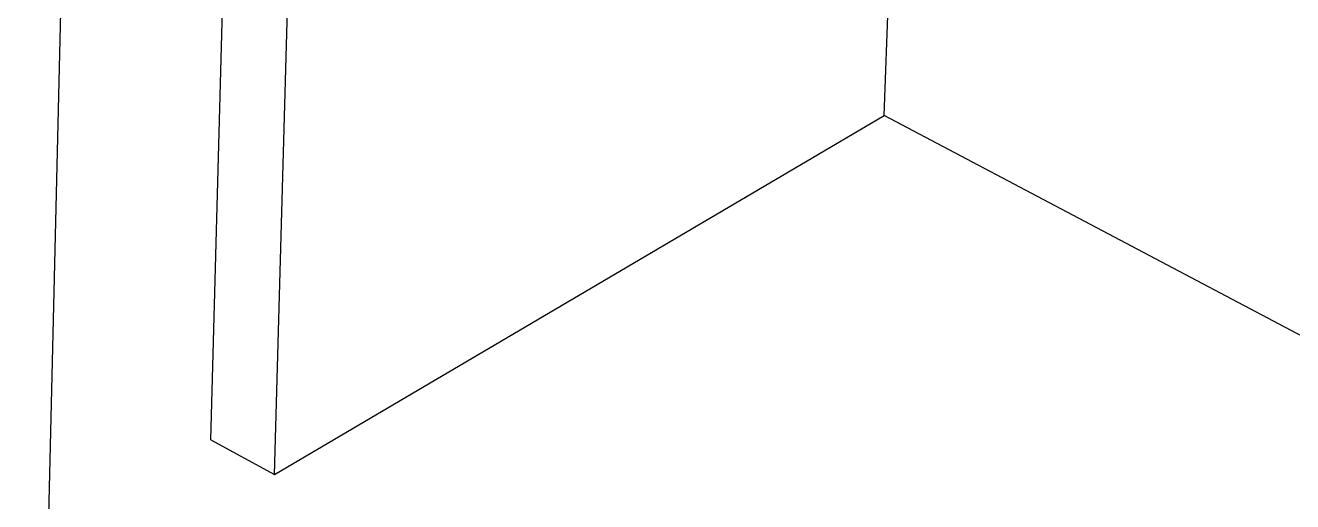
# Model space of a CAD drawing. Extents: x 0 to 151, y 0 to 220.
# Drawn here: x 122.63 to 141.31, y 119.54 to 126.56 of the extents above; entities that cross this region are included whole.
import ezdxf

# ---------------------------------------------------------------- set-up
doc = ezdxf.new("R2010")
doc.units = 0
doc.layers.get('0').update_dxf_attribs({"linetype": 'CONTINUOUS'})

msp = doc.modelspace()

# ---------------------------------------------------------------- linework, layer by layer
at = {"color": 7, "linetype": 'CONTINUOUS'}
for p, q in [((124.892, 198.783), (122.628, 105.287)), ((125.362, 120.45), (125.588, 128.871)), ((126.302, 119.94), (126.538, 128.368)), ((135.286, 125.229), (135.403, 128.328)), ((126.302, 119.94), (135.286, 125.229)), ((146.034, 119.556), (135.286, 125.229)), ((125.362, 120.45), (126.302, 119.94))]:
    msp.add_line(p, q, dxfattribs=at)

doc.saveas('drawing.dxf')
